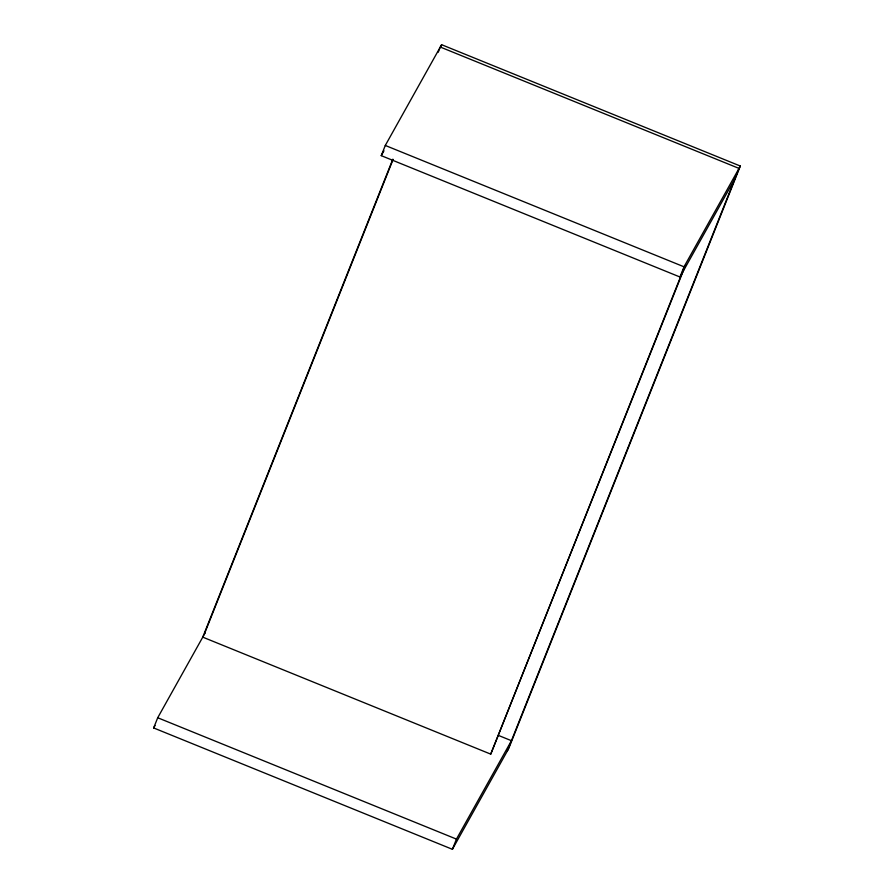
<?xml version="1.0" encoding="UTF-8"?>
<svg xmlns="http://www.w3.org/2000/svg" width="894" height="894" viewBox="0 0 894 894"><rect width="100%" height="100%" fill="white"/><g stroke="black" fill="none" stroke-linecap="round" stroke-linejoin="round"><path stroke-width="1.34" d="M734.969 178.599L679.976 277.006L381.246 155.645L385.292 145.454L441.602 44.7L740.333 166.049L508.708 748.546L452.398 849.3L153.667 727.951L157.713 717.748L205.24 632.717M392.812 159.233L202.77 637.154L490.739 754.134L685.709 264.803M204.592 633.5L393.092 159.467M438.228 52.243L440.295 47.047L739.025 168.407L507.39 750.893M440.574 47.293L441.602 44.7M452.398 849.3L456.454 839.108L511.446 740.701L498.517 735.449M679.976 277.006L684.022 266.803L740.333 166.049M490.739 754.134L683.876 268.446M381.246 155.645L383.962 150.784M153.667 727.951L155.02 725.515M385.292 145.454L684.022 266.803M157.713 717.748L456.454 839.108"/></g></svg>
